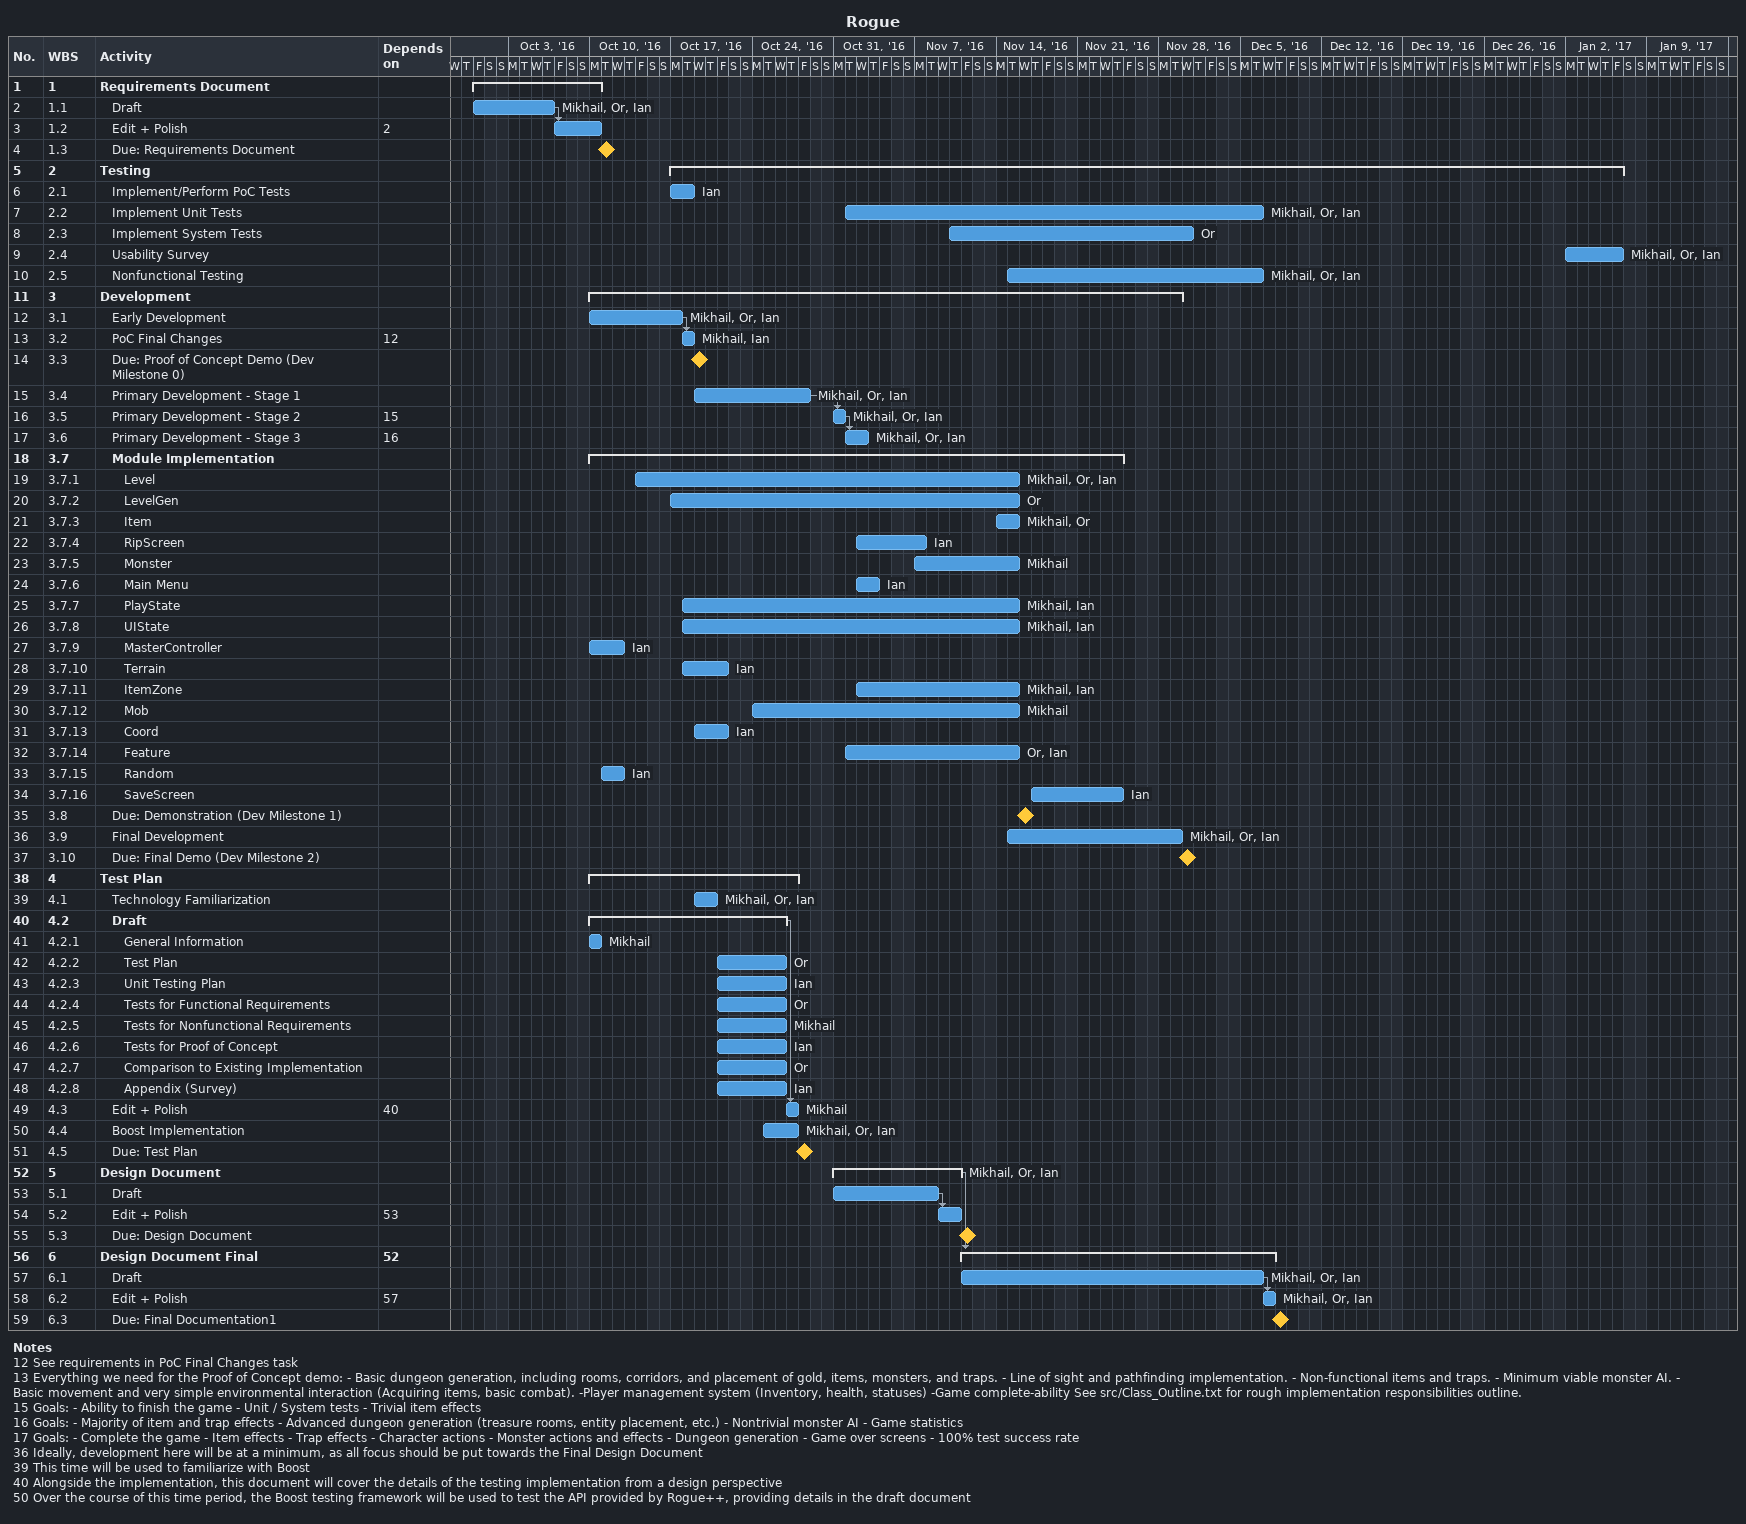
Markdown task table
Rogue

| ID | WBS | Task | Start | Finish | Predecessors | Resources |
|---|---|---|---|---|---|---|
| 1 | 1 | **Requirements Document** | 2016-09-30 | 2016-10-10 |  |  |
| 2 | 1.1 | Draft | 2016-09-30 | 2016-10-06 |  | Mikhail, Or, Ian |
| 3 | 1.2 | Edit + Polish | 2016-10-07 | 2016-10-10 | 2 |  |
| 4 | 1.3 | Due: Requirements Document (milestone) | 2016-10-11 | 2016-10-11 |  |  |
| 5 | 2 | **Testing** | 2016-10-17 | 2017-01-06 |  |  |
| 6 | 2.1 | Implement/Perform PoC Tests | 2016-10-17 | 2016-10-18 |  | Ian |
| 7 | 2.2 | Implement Unit Tests | 2016-11-01 | 2016-12-06 |  | Mikhail, Or, Ian |
| 8 | 2.3 | Implement System Tests | 2016-11-10 | 2016-11-30 |  | Or |
| 9 | 2.4 | Usability Survey | 2017-01-02 | 2017-01-06 |  | Mikhail, Or, Ian |
| 10 | 2.5 | Nonfunctional Testing | 2016-11-15 | 2016-12-06 |  | Mikhail, Or, Ian |
| 11 | 3 | **Development** | 2016-10-10 | 2016-11-29 |  |  |
| 12 | 3.1 | Early Development | 2016-10-10 | 2016-10-17 |  | Mikhail, Or, Ian |
| 13 | 3.2 | PoC Final Changes | 2016-10-18 | 2016-10-18 | 12 | Mikhail, Ian |
| 14 | 3.3 | Due: Proof of Concept Demo (Dev Milestone 0) (milestone) | 2016-10-19 | 2016-10-19 |  |  |
| 15 | 3.4 | Primary Development - Stage 1 | 2016-10-19 | 2016-10-28 |  | Mikhail, Or, Ian |
| 16 | 3.5 | Primary Development - Stage 2 | 2016-10-31 | 2016-10-31 | 15 | Mikhail, Or, Ian |
| 17 | 3.6 | Primary Development - Stage 3 | 2016-11-01 | 2016-11-02 | 16 | Mikhail, Or, Ian |
| 18 | 3.7 | **Module Implementation** | 2016-10-10 | 2016-11-24 |  |  |
| 19 | 3.7.1 | Level | 2016-10-14 | 2016-11-15 |  | Mikhail, Or, Ian |
| 20 | 3.7.2 | LevelGen | 2016-10-17 | 2016-11-15 |  | Or |
| 21 | 3.7.3 | Item | 2016-11-14 | 2016-11-15 |  | Mikhail, Or |
| 22 | 3.7.4 | RipScreen | 2016-11-02 | 2016-11-07 |  | Ian |
| 23 | 3.7.5 | Monster | 2016-11-07 | 2016-11-15 |  | Mikhail |
| 24 | 3.7.6 | Main Menu | 2016-11-02 | 2016-11-03 |  | Ian |
| 25 | 3.7.7 | PlayState | 2016-10-18 | 2016-11-15 |  | Mikhail, Ian |
| 26 | 3.7.8 | UIState | 2016-10-18 | 2016-11-15 |  | Mikhail, Ian |
| 27 | 3.7.9 | MasterController | 2016-10-10 | 2016-10-12 |  | Ian |
| 28 | 3.7.10 | Terrain | 2016-10-18 | 2016-10-21 |  | Ian |
| 29 | 3.7.11 | ItemZone | 2016-11-02 | 2016-11-15 |  | Mikhail, Ian |
| 30 | 3.7.12 | Mob | 2016-10-24 | 2016-11-15 |  | Mikhail |
| 31 | 3.7.13 | Coord | 2016-10-19 | 2016-10-21 |  | Ian |
| 32 | 3.7.14 | Feature | 2016-11-01 | 2016-11-15 |  | Or, Ian |
| 33 | 3.7.15 | Random | 2016-10-11 | 2016-10-12 |  | Ian |
| 34 | 3.7.16 | SaveScreen | 2016-11-17 | 2016-11-24 |  | Ian |
| 35 | 3.8 | Due: Demonstration (Dev Milestone 1) (milestone) | 2016-11-16 | 2016-11-16 |  |  |
| 36 | 3.9 | Final Development | 2016-11-15 | 2016-11-29 |  | Mikhail, Or, Ian |
| 37 | 3.10 | Due: Final Demo (Dev Milestone 2) (milestone) | 2016-11-30 | 2016-11-30 |  |  |
| 38 | 4 | **Test Plan** | 2016-10-10 | 2016-10-27 |  |  |
| 39 | 4.1 | Technology Familiarization | 2016-10-19 | 2016-10-20 |  | Mikhail, Or, Ian |
| 40 | 4.2 | **Draft** | 2016-10-10 | 2016-10-26 |  |  |
| 41 | 4.2.1 | General Information | 2016-10-10 | 2016-10-10 |  | Mikhail |
| 42 | 4.2.2 | Test Plan | 2016-10-21 | 2016-10-26 |  | Or |
| 43 | 4.2.3 | Unit Testing Plan | 2016-10-21 | 2016-10-26 |  | Ian |
| 44 | 4.2.4 | Tests for Functional Requirements | 2016-10-21 | 2016-10-26 |  | Or |
| 45 | 4.2.5 | Tests for Nonfunctional Requirements | 2016-10-21 | 2016-10-26 |  | Mikhail |
| 46 | 4.2.6 | Tests for Proof of Concept | 2016-10-21 | 2016-10-26 |  | Ian |
| 47 | 4.2.7 | Comparison to Existing Implementation | 2016-10-21 | 2016-10-26 |  | Or |
| 48 | 4.2.8 | Appendix (Survey) | 2016-10-21 | 2016-10-26 |  | Ian |
| 49 | 4.3 | Edit + Polish | 2016-10-27 | 2016-10-27 | 40 | Mikhail |
| 50 | 4.4 | Boost Implementation | 2016-10-25 | 2016-10-27 |  | Mikhail, Or, Ian |
| 51 | 4.5 | Due: Test Plan (milestone) | 2016-10-28 | 2016-10-28 |  |  |
| 52 | 5 | **Design Document** | 2016-10-31 | 2016-11-10 |  | Mikhail, Or, Ian |
| 53 | 5.1 | Draft | 2016-10-31 | 2016-11-08 |  |  |
| 54 | 5.2 | Edit + Polish | 2016-11-09 | 2016-11-10 | 53 |  |
| 55 | 5.3 | Due: Design Document (milestone) | 2016-11-11 | 2016-11-11 |  |  |
| 56 | 6 | **Design Document Final** | 2016-11-11 | 2016-12-07 | 52 |  |
| 57 | 6.1 | Draft | 2016-11-11 | 2016-12-06 |  | Mikhail, Or, Ian |
| 58 | 6.2 | Edit + Polish | 2016-12-07 | 2016-12-07 | 57 | Mikhail, Or, Ian |
| 59 | 6.3 | Due: Final Documentation1 (milestone) | 2016-12-08 | 2016-12-08 |  |  |

Notes
- 12: See requirements in PoC Final Changes task
- 13: Everything we need for the Proof of Concept demo: - Basic dungeon generation, including rooms, corridors, and placement of gold, items, monsters, and traps. - Line of sight and pathfinding implementation. - Non-functional items and traps. - Minimum viable monster AI. - Basic movement and very simple environmental interaction (Acquiring items, basic combat). -Player management system (Inventory, health, statuses) -Game complete-ability See src/Class_Outline.txt for rough implementation responsibilities outline.
- 15: Goals: - Ability to finish the game - Unit / System tests - Trivial item effects
- 16: Goals: - Majority of item and trap effects - Advanced dungeon generation (treasure rooms, entity placement, etc.) - Nontrivial monster AI - Game statistics
- 17: Goals: - Complete the game - Item effects - Trap effects - Character actions - Monster actions and effects - Dungeon generation - Game over screens - 100% test success rate
- 36: Ideally, development here will be at a minimum, as all focus should be put towards the Final Design Document
- 39: This time will be used to familiarize with Boost
- 40: Alongside the implementation, this document will cover the details of the testing implementation from a design perspective
- 50: Over the course of this time period, the Boost testing framework will be used to test the API provided by Rogue++, providing details in the draft document
